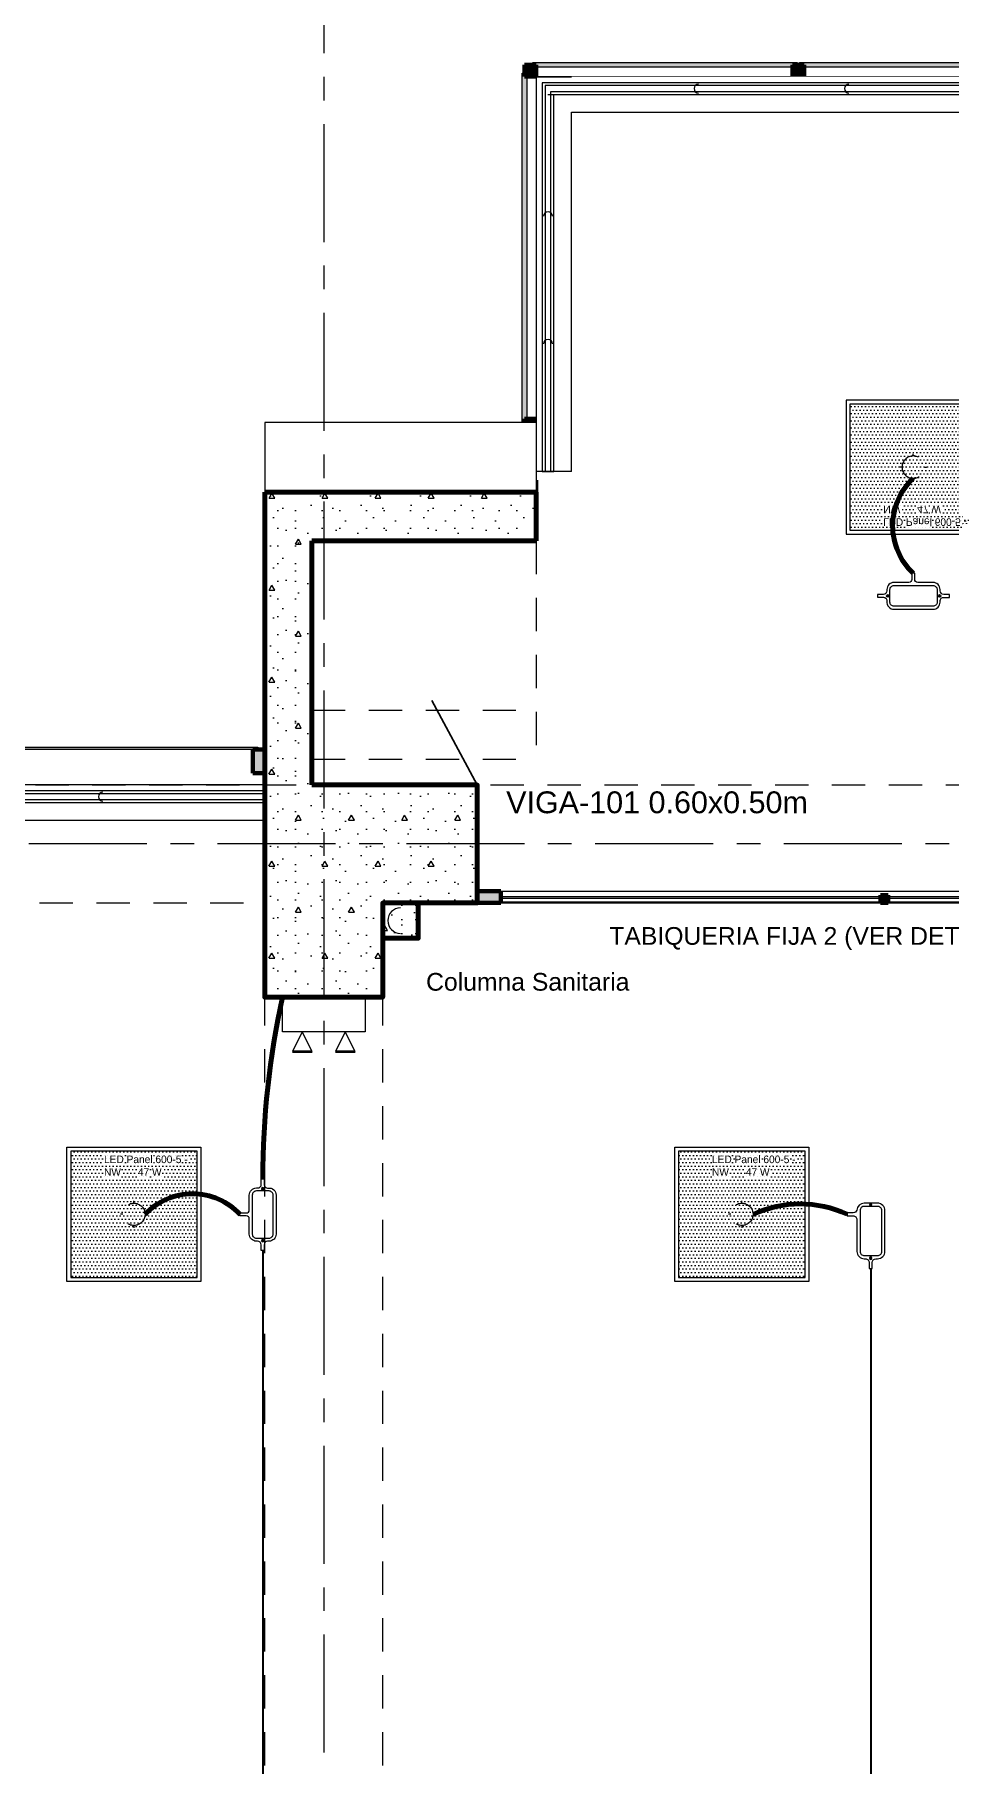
# Model space of a CAD drawing. Header units: inches. Extents: x -38 to 5698, y -33 to 92.
# Drawn here: x 292.59 to 296.47, y 35.75 to 43.08 of the extents above; entities that cross this region are included whole.
import ezdxf
from ezdxf.lldxf.tags import DXFTag

# ---------------------------------------------------------------- set-up
doc = ezdxf.new("R2010")
doc.units = ezdxf.units.IN
doc.header["$MEASUREMENT"] = 0
doc.set_wipeout_variables(frame=1)
for name, pattern in [('CONTINUA', [0]), ('DASHED', [0.75, 0.5, -0.25]), ('Hidden Line', [0.195611, 0.141111, -0.0545]), ('Línea Oculta', [0.195611, 0.141111, -0.0545]), ('Punto & Raya', [0.65, 0.5, -0.075, 0, -0.075]), ('Wipeout_Contour', [1, 0, -1])]:
    doc.linetypes.add(name, pattern=pattern)
for name, color, linetype, lineweight in [('00_IE_Luminarias', 6, 'Continuous', 30), ('ALUMBRADO_CONDUIT', 30, 'CONDUIT1', 30), ('Bancas', 1, 'Continuous', 13), ('CABLEADO EXT.', 3, 'PVCSUBT', 30), ('Luminarias', 5, 'Continuous', 20), ('pulsador', 4, 'Continuous', 40), ('Simb_Alumbrado', 140, 'CONTINUA', 30)]:
    doc.layers.add(name, color=color, linetype=linetype, lineweight=lineweight)
for name, color, linetype in [('02 _ ARQ _ ALB _ Ejes Generales', 7, 'Continuous'), ('02 _ ARQ _ ZON _ Espacio.3D', 7, 'Continuous'), ('08 _ STR _ EXT _ 06 Columnas', 7, 'Continuous'), ('08 _ STR _ EXT _ 08 Placas Inclinadas', 7, 'Continuous'), ('08 _ STR _ EXT _ 09 Vigas', 7, 'Continuous'), ('Acabado - Muros', 7, 'Continuous'), ('Estructura - 04 MURO', 7, 'Continuous'), ('Estructura - Carga', 7, 'Continuous'), ('Interior - Escaleras & Barandillas', 7, 'Continuous'), ('MEP - HVAC', 7, 'Continuous'), ('Notas - Etiquetas', 251, 'Continuous')]:
    doc.layers.add(name, color=color, linetype=linetype)
doc.styles.add('Estilo_Generado_4', font='swisse.ttf')
doc.styles.add('{18b73a54-fa43-428c-adcb-c1c7bbdf2c84}', font='Simplex.shx')
tags = doc.linetypes.add('CONDUIT', pattern='A,1.5,-0.210535,["con",{18b73a54-fa43-428c-adcb-c1c7bbdf2c84},S=0.2,R=0,X=0,Y=-0.065594],-0.702384', length=2.412919).pattern_tags.tags
tags[6] = DXFTag(74, 10)
tags = doc.linetypes.add('CONDUIT1', pattern='A,1,-0.19772,["con",{18b73a54-fa43-428c-adcb-c1c7bbdf2c84},S=0.2,R=0,X=0,Y=-0.065594],-0.593642', length=1.791362).pattern_tags.tags
tags[6] = DXFTag(74, 10)
tags = doc.linetypes.add('PVCSUBT', pattern='A,0.6,-0.3,0.6,-0.075691,["PVC",Standard,S=0.2,R=0,X=0,Y=-0.093724],-0.621005', length=2.196696).pattern_tags.tags
tags[10] = DXFTag(74, 10)
pattern_1 = [(0, (277.50004, 6e-09), (0, 0.3897114), [0.024375, -0.200625]), (0, (277.61254, 0.19486), (0, 0.3897114), [0.024375, -0.200625]), (60, (277.50004, 6e-09), (-0.3375, 0.1948557), [0.024375, -0.200625]), (60, (277.72504, 6e-09), (-0.3375, 0.1948557), [0.024375, -0.200625]), (120, (277.5244, 6e-09), (0.3375, 0.1948557), [0.024375, -0.200625]), (120, (277.7494, 6e-09), (0.3375, 0.1948557), [0.024375, -0.200625]), (0, (277.50004, 0.0375), (0, 0.075), [0, -0.075, 0, -0.1125]), (45, (277.53754, 0.0375), (-0.05303301, 0.05303301), [0, -0.05625, 0, -0.09375])]
pattern_2 = [(0, (277.500038, 6e-09), (0, 0.030000001), [])]

# ---------------------------------------------------------------- blocks, each defined once
blk = doc.blocks.new('*U270')
at = {"layer": 'Luminarias', "linetype": 'DASHED', "lineweight": 0, "ltscale": 0.05}
blk.add_lwpolyline([(0, -0.0045), (0, 0.0045)], dxfattribs=at)
blk = doc.blocks.new('*U271')
at = {"color": 0, "linetype": 'ByBlock', "lineweight": -2, "transparency": 16777216}
for p, rotation in [((-0.05, 0), 90), ((0, -0.05), 180), ((0.05, 0), 269.9999999999999)]:
    blk.add_blockref('*U270', p, dxfattribs=dict(at, rotation=rotation))
blk.add_blockref('*U270', (0, 0.05), dxfattribs=at)
blk = doc.blocks.new('PANEL LED 50W')
at = {"layer": 'Luminarias'}
h = blk.add_hatch(dxfattribs=at)
h.set_pattern_fill('DOTS', color=4, scale=0.009097)
h.set_pattern_definition([(0, (0, -2e-14), (0.0072206, 0.01444116), [0, -0.01444116])])
h.paths.add_polyline_path([(-0.2574, -0.2574), (0.2574, -0.2574), (0.2574, 0.2574), (-0.2574, 0.2574)])
h.paths.add_polyline_path([(-0.1296, 0.0974), (0.1849, 0.0974), (0.1849, 0.2469), (-0.1296, 0.2469)], flags=24)
at = {"layer": 'Luminarias', "color": 4, "lineweight": 0}
for points in [[(-0.2729, 0.2729), (0.2729, 0.2729), (0.2729, -0.2729), (-0.2729, -0.2729)], [(-0.2574, -0.2574), (0.2574, -0.2574), (0.2574, 0.2574), (-0.2574, 0.2574)]]:
    blk.add_lwpolyline(points, close=True, dxfattribs=at)
at = {"layer": 'Luminarias', "color": 4, "linetype": 'DASHED', "lineweight": 0, "ltscale": 0.01}
blk.add_circle((0, 0), 0.0455, dxfattribs=at)
at = {"color": 4}
blk.add_blockref('*U271', (0, 0), dxfattribs=at)
at = {"layer": 'Luminarias', "color": 4, "insert": (-0.1218, 0.2392), "char_height": 0.030929, "width": 0.382855, "attachment_point": 1}
blk.add_mtext('{\\Ftxt|c0;LED Panel 600-5 - NW      47 W}', dxfattribs=at)
blk = doc.blocks.new('lumin 47')
at = {"layer": 'ALUMBRADO_CONDUIT', "xscale": 1.041283452965173, "yscale": 1.041283452965173, "zscale": 1.041283452965173}
blk.add_blockref('PANEL LED 50W', (-76.251, 24.2433), dxfattribs=at)
blk = doc.blocks.new('CAJA OVAL TIPO L')
at = {"layer": 'Simb_Alumbrado', "lineweight": 13}
blk.add_lwpolyline([(-0.0491, -0.079), (-0.0491, -0.0343, -0.380413), (-0.0258, -0.0088), (-0.0258, -0.0088, 0.341426), (-0.0164, 0.0033), (-0.0164, 0.0236), (-0.0063, 0.0236), (-0.0063, 0.0033, 0.414214), (0.0063, -0.0092), (0.1138, -0.0092, -0.414214), (0.1388, -0.0343), (0.1388, -0.0382, 0.414214), (0.1513, -0.0508), (0.1716, -0.0508), (0.1716, -0.0609), (0.1513, -0.0609, 0.414214), (0.1388, -0.0734), (0.1388, -0.079, -0.414214), (0.1138, -0.104), (-0.0241, -0.104, -0.414214), (-0.0491, -0.079, 0.414214)], format="xyb", dxfattribs=at)
for points in [[(-0.0483, -0.0558), (-0.0395, -0.0558)], [(-0.0439, -0.0514), (-0.0439, -0.0602)], [(0.1323, -0.0558), (0.1411, -0.0558)], [(0.1367, -0.0514), (0.1367, -0.0602)]]:
    blk.add_lwpolyline(points, dxfattribs=at)
blk.add_lwpolyline([(-0.0241, -0.0199), (0.1138, -0.0199, -0.414214), (0.1282, -0.0343), (0.1282, -0.079, -0.414214), (0.1138, -0.0934), (-0.0241, -0.0934, -0.414214), (-0.0384, -0.079), (-0.0384, -0.0343, -0.414214)], format="xyb", close=True, dxfattribs=at)
for centre in [(-0.0439, -0.0558), (0.1367, -0.0558)]:
    blk.add_circle(centre, 0.00438, dxfattribs=at)
blk = doc.blocks.new('oval t')
at = {"layer": 'Simb_Alumbrado', "lineweight": 13}
blk.add_lwpolyline([(0.0141, 0.0102, -0.414214), (0.0041, 0.0202), (0.0041, 0.0416), (-0.0056, 0.0416), (-0.0056, 0.0202, -0.414214), (-0.0156, 0.0102), (-0.0659, 0.0102, 0.414214), (-0.0899, -0.0138), (-0.0899, -0.0183, -0.414214), (-0.1019, -0.0303), (-0.1213, -0.0303), (-0.1213, -0.04), (-0.1016, -0.04, -0.451917), (-0.0897, -0.0535, 0.451917), (-0.0659, -0.0805), (0.0659, -0.0805, 0.414214), (0.0899, -0.0566), (0.0899, -0.0512, -0.398753), (0.1019, -0.0401), (0.1213, -0.0401), (0.1213, -0.0304), (0.1019, -0.0304, -0.368669), (0.0899, -0.0176), (0.0899, -0.0138, 0.414214), (0.0659, 0.0102), (0.0141, 0.0102)], format="xyb", dxfattribs=at)
blk.add_lwpolyline([(-0.0659, 0), (0.0659, 0, -0.414214), (0.0797, -0.0138), (0.0797, -0.0566, -0.414214), (0.0659, -0.0703), (-0.0659, -0.0703, -0.414214), (-0.0797, -0.0566), (-0.0797, -0.0138, -0.414214)], format="xyb", close=True, dxfattribs=at)
for points in [[(-0.0911, -0.0352), (-0.0828, -0.0352)], [(-0.0869, -0.031), (-0.0869, -0.0394)], [(0.0837, -0.0352), (0.0921, -0.0352)], [(0.0879, -0.031), (0.0879, -0.0394)]]:
    blk.add_lwpolyline(points, dxfattribs=at)
for centre in [(-0.0869, -0.0352), (0.0879, -0.0352)]:
    blk.add_circle(centre, 0.00419, dxfattribs=at)
blk = doc.blocks.new('luz de emergencia')
at = {"color": 5, "lineweight": 40}
for p, q in [((164.1493, 48.9365, -0.0001), (164.2333, 48.9365, -0.0001)), ((164.3313, 48.9365, -0.0001), (164.4153, 48.9365, -0.0001))]:
    blk.add_line(p, q, dxfattribs=at)
at = {"layer": '00_IE_Luminarias', "color": 5, "linetype": 'Continuous', "lineweight": 13}
for p, q in [((164.1913, 49.0205, -0.0001), (164.1493, 48.9365, -0.0001)), ((164.2333, 48.9365, -0.0001), (164.1913, 49.0205, -0.0001)), ((164.3733, 49.0205, -0.0001), (164.3313, 48.9365, -0.0001)), ((164.4153, 48.9365, -0.0001), (164.3733, 49.0205, -0.0001))]:
    blk.add_line(p, q, dxfattribs=at)
at = {"layer": '00_IE_Luminarias', "color": 5, "linetype": 'Continuous', "lineweight": 13, "elevation": -0.0001}
blk.add_lwpolyline([(164.4573, 49.0205), (164.1073, 49.0205), (164.1073, 49.1666), (164.4573, 49.1665)], close=True, dxfattribs=at)

msp = doc.modelspace()

# ---------------------------------------------------------------- hatches: boundary and pattern name
at = {"layer": '08 _ STR _ EXT _ 08 Placas Inclinadas', "linetype": 'Continuous', "lineweight": 9}
h = msp.add_hatch(dxfattribs=at)
h.set_pattern_fill('HORMIGÓN_EN_MASA_0002', style=0, pattern_type=2)
h.set_pattern_definition(pattern_1)
h.paths.add_polyline_path([(293.5699, 40.9334), (293.5699, 39.9), (293.7699, 39.9), (293.7699, 40.009), (293.6403, 40.9334)])
h = msp.add_hatch(dxfattribs=at)
h.set_pattern_fill('HORMIGÓN_EN_MASA_0002', style=0, pattern_type=2)
h.set_pattern_definition(pattern_1)
h.paths.add_polyline_path([(293.7699, 40.9334), (293.6403, 40.9334), (293.7409, 40.216), (293.7699, 40.216)])
at = {"layer": 'Acabado - Muros', "linetype": 'Continuous', "lineweight": 0}
for points in [[(294.7201, 42.901), (294.7201, 42.951), (294.6701, 42.951), (294.6701, 42.901)], [(295.856, 42.901), (295.856, 42.951), (295.806, 42.951), (295.806, 42.901)], [(294.7201, 41.451), (294.6701, 41.451), (294.6701, 41.401), (294.7201, 41.401)], [(294.7201, 41.1917), (294.6701, 41.1917), (294.6701, 41.14), (294.7201, 41.14)], [(293.5199, 39.95), (293.5699, 39.95), (293.5699, 40.05), (293.5199, 40.05)]]:
    msp.add_hatch(color=254, dxfattribs=at).paths.add_polyline_path(points)
at = {"layer": 'Acabado - Muros', "linetype": 'Continuous', "lineweight": 9}
for points in [[(295.826, 42.961), (294.7051, 42.961), (294.7051, 42.941), (295.826, 42.941)], [(297.326, 42.961), (295.836, 42.961), (295.836, 42.941), (297.326, 42.941)], [(294.6601, 42.916), (294.6601, 41.436), (294.6801, 41.436), (294.6801, 42.916)], [(294.6601, 41.416), (294.6601, 41.1762), (294.6801, 41.1762), (294.6801, 41.416)], [(293.5399, 40.06), (292.45, 40.06), (292.45, 40.05), (293.5399, 40.05)]]:
    msp.add_hatch(color=250, dxfattribs=at).paths.add_polyline_path(points)
at = {"layer": 'Estructura - Carga', "linetype": 'Continuous', "lineweight": 13}
h = msp.add_hatch(dxfattribs=at)
h.set_pattern_fill('HORMIGÓN_ARMADO_0002', color=251, style=0, pattern_type=2)
h.set_pattern_definition([(0, (277.50004, 6e-09), (0, 0.3117692), [0.03, -0.15]), (0, (277.59004, 0.1559), (0, 0.3117692), [0.03, -0.15]), (60, (277.50004, 6e-09), (-0.27, 0.1558846), [0.03, -0.15]), (60, (277.68004, 6e-09), (-0.27, 0.1558846), [0.03, -0.15]), (120, (277.53004, 6e-09), (0.27, 0.1558846), [0.03, -0.15]), (120, (277.71004, 6e-09), (0.27, 0.1558846), [0.03, -0.15]), (0, (277.50004, 0.03), (0, 0.06), [0, -0.06, 0, -0.09]), (45, (277.53004, 0.03), (-0.04242641, 0.04242641), [0, -0.045, 0, -0.075])])
h.paths.add_polyline_path([(294.07, 39.25), (294.22, 39.25), (294.22, 39.4), (294.07, 39.4)])

# ---------------------------------------------------------------- linework, layer by layer
msp.add_line((294.4699, 39.9), (294.2775, 40.2575))
at = {"layer": '02 _ ARQ _ ALB _ Ejes Generales', "color": 251, "linetype": 'Punto & Raya', "lineweight": 13}
msp.add_line((333.07, 39.65), (282.3454, 39.65), dxfattribs=at)
at = {"layer": '02 _ ARQ _ ZON _ Espacio.3D', "color": 254, "linetype": 'Continuous', "lineweight": 0, "flags": 128}
msp.add_lwpolyline([(293.7699, 39.9), (294.4699, 39.9), (294.4699, 39.45), (300.17, 39.45), (300.17, 39.9), (300.87, 39.9), (300.87, 40.9334), (299.92, 40.9334), (299.92, 42.9), (294.72, 42.9), (294.72, 40.9334), (293.7699, 40.9334)], close=True, dxfattribs=at)
msp.add_lwpolyline([(304.67, 29.75), (304.67, 39.7505), (301.07, 39.7505), (301.07, 39), (300.57, 39), (300.57, 39.4), (294.07, 39.4), (294.0699, 39), (293.5699, 39), (293.5698, 39.7505), (288.77, 39.7505), (288.7701, 39.4), (287.07, 39.4), (287.07, 37.7), (286.72, 37.7), (286.72, 33.75)], dxfattribs=at)
at = {"layer": '08 _ STR _ EXT _ 08 Placas Inclinadas', "color": 7, "linetype": 'Continuous', "lineweight": 80}
msp.add_line((293.7699, 40.9334), (294.72, 40.9334), dxfattribs=at)
at = {"layer": '08 _ STR _ EXT _ 08 Placas Inclinadas', "color": 251, "linetype": 'Línea Oculta', "lineweight": 13}
for p, q in [((294.72, 40.9334), (294.72, 40.009)), ((293.7699, 40.216), (294.72, 40.216))]:
    msp.add_line(p, q, dxfattribs=at)
at = {"layer": '08 _ STR _ EXT _ 08 Placas Inclinadas', "color": 7, "linetype": 'Continuous', "lineweight": 80, "flags": 128}
msp.add_lwpolyline([(293.7699, 39.9), (293.7699, 40.9334)], dxfattribs=at)
at = {"layer": '08 _ STR _ EXT _ 08 Placas Inclinadas', "color": 251, "linetype": 'Línea Oculta', "lineweight": 13, "flags": 128}
msp.add_lwpolyline([(293.7699, 40.009), (294.72, 40.009)], dxfattribs=at)
at = {"layer": '08 _ STR _ EXT _ 09 Vigas', "color": 251, "linetype": 'Hidden Line', "lineweight": 13}
for p, q in [((287.07, 39.4), (293.57, 39.4)), ((293.57, 30.2), (293.57, 39.4)), ((294.07, 30.2), (294.07, 39.4)), ((294.07, 39.4), (300.57, 39.4))]:
    msp.add_line(p, q, dxfattribs=at)
at = {"layer": 'Acabado - Muros', "color": 7, "linetype": 'Continuous', "lineweight": 60}
for p, q in [((294.7201, 42.951), (294.6701, 42.951)), ((294.6701, 42.951), (294.6701, 42.901)), ((294.7201, 42.951), (294.7201, 42.901)), ((295.856, 42.951), (295.806, 42.951)), ((295.806, 42.951), (295.806, 42.901)), ((295.856, 42.951), (295.856, 42.901)), ((294.7201, 42.901), (294.6701, 42.901)), ((295.856, 42.901), (295.806, 42.901)), ((294.7201, 41.451), (294.6701, 41.451)), ((294.6701, 41.451), (294.6701, 41.401)), ((294.7201, 41.451), (294.7201, 41.401)), ((294.7201, 41.401), (294.6701, 41.401)), ((294.6701, 41.1917), (294.6701, 41.14)), ((294.7201, 41.1917), (294.6701, 41.1917)), ((294.7201, 41.1917), (294.7201, 41.14)), ((294.7201, 41.14), (294.6701, 41.14)), ((293.5199, 40.05), (293.5199, 39.95)), ((293.5699, 40.05), (293.5199, 40.05)), ((293.5699, 40.05), (293.5699, 39.95)), ((293.5699, 39.95), (293.5199, 39.95)), ((294.4699, 39.45), (294.4699, 39.4))]:
    msp.add_line(p, q, dxfattribs=at)
at = {"layer": 'Acabado - Muros', "color": 7, "linetype": 'Continuous', "lineweight": 13, "flags": 128}
for points in [[(295.826, 42.961), (295.826, 42.941), (294.7051, 42.941), (294.7051, 42.961)], [(297.326, 42.961), (297.326, 42.941), (295.836, 42.941), (295.836, 42.961)], [(294.6601, 42.916), (294.6801, 42.916), (294.6801, 41.436), (294.6601, 41.436)], [(294.6601, 41.416), (294.6801, 41.416), (294.6801, 41.1762), (294.6601, 41.1762)], [(293.5399, 40.06), (293.5399, 40.05), (292.45, 40.05), (292.45, 40.06)]]:
    msp.add_lwpolyline(points, close=True, dxfattribs=at)
at = {"layer": 'ALUMBRADO_CONDUIT', "color": 30, "lineweight": 30, "ltscale": 0.4, "true_color": 0xf26722}
for p, q in [((293.5612, 37.9273), (293.5612, 34.9147)), ((296.1374, 37.851), (296.1374, 34.9147))]:
    msp.add_line(p, q, dxfattribs=at)
at = {"layer": 'CABLEADO EXT.', "color": 3, "lineweight": 80}
for centre, radius, start, end in [((296.5051, 40.998), 0.2747, 132.972, 227.028), ((297.1902, 38.2247), 3.6291, 167.66398, 179.89159), ((293.2639, 37.8932), 0.2747, 42.972, 137.028), ((295.8392, 37.6481), 0.4764, 65.37023, 114.84937)]:
    msp.add_arc(centre, radius, start, end, dxfattribs=at)
at = {"layer": 'Estructura - Carga', "color": 7, "linetype": 'Continuous', "lineweight": 80, "flags": 128}
msp.add_lwpolyline([(294.07, 39.25), (294.22, 39.25), (294.22, 39.4), (294.07, 39.4)], close=True, dxfattribs=at)
at = {"layer": 'MEP - HVAC', "color": 7, "linetype": 'Continuous', "lineweight": 13, "flags": 128}
msp.add_lwpolyline([(294.145, 39.379, 1), (294.145, 39.271)], format="xyb", dxfattribs=at)

# ---------------------------------------------------------------- block references
at = {"xscale": -1, "rotation": 180}
msp.add_blockref('lumin 47', (372.5688, 65.4896), dxfattribs=at)
for p in [(369.2664, 13.8372), (371.8426, 13.8372)]:
    msp.add_blockref('lumin 47', p)
at = {"layer": 'ALUMBRADO_CONDUIT', "linetype": 'CONDUIT', "lineweight": 30, "xscale": -1.253906979044094, "yscale": 1.253906979044094, "zscale": 1.253906979044094, "rotation": 90}
msp.add_blockref('CAJA OVAL TIPO L', (296.0674, 38.0662), dxfattribs=at)
at = {"layer": 'Bancas', "color": 252, "true_color": 0x939598, "xscale": 1.253906979044094, "yscale": 1.253906979044094, "zscale": 1.253906979044094}
msp.add_blockref('oval t', (296.3189, 40.7448), dxfattribs=at)
at = {"layer": 'Bancas', "color": 252, "true_color": 0x939598, "xscale": -1.253906979044094, "yscale": 1.253906979044094, "zscale": 1.253906979044094, "rotation": 90}
msp.add_blockref('oval t', (293.517, 38.0794), dxfattribs=at)
at = {"layer": 'pulsador', "color": 4, "lineweight": 40, "rotation": 0.0009160475198654125}
msp.add_blockref('luz de emergencia', (129.5384, -10.1692, 0.0001), dxfattribs=at)

# ---------------------------------------------------------------- texts
at = {"layer": 'Notas - Etiquetas', "color": 8, "linetype": 'Continuous', "lineweight": 13, "insert": (294.5928, 39.8724), "char_height": 0.0925, "attachment_point": 1, "style": 'Estilo_Generado_4'}
msp.add_mtext('\\A1;{\\pql;\\fSwis721 Ex BT|b0|i0|c0|p34;VIGA-101\\fSwis721 Ex BT|b0|i0|c0|p34; \\fSwis721 Ex BT|b0|i0|c0|p34;0.60\\fSwis721 Ex BT|b0|i0|c0|p34;x\\fSwis721 Ex BT|b0|i0|c0|p34;0.50\\fSwis721 Ex BT|b0|i0|c0|p34;m}', dxfattribs=at)
at = {"layer": 'Notas - Etiquetas', "color": 8, "linetype": 'Continuous', "lineweight": 13, "insert": (295.0297, 39.2487), "char_height": 0.075, "attachment_point": 4, "rotation": 359.99994, "style": 'Estilo_Generado_4'}
msp.add_mtext('\\A1;{\\pql;\\fSwis721 Ex BT|b0|i0|c0|p34;TABIQUERIA FIJA 2 (VER DETALLE)\\fSwis721 Ex BT|b0|i0|c0|p34; }', dxfattribs=at)
at = {"layer": 'Notas - Etiquetas', "color": 8, "linetype": 'Continuous', "lineweight": 35, "insert": (294.2533, 39.0651), "char_height": 0.075, "attachment_point": 4, "style": 'Estilo_Generado_4'}
msp.add_mtext('\\A1;{\\pql;\\fSwis721 Ex BT|b0|i0|c0|p34;Columna Sanitaria}', dxfattribs=at)

# ---------------------------------------------------------------- wipeouts: each hides what was drawn before it
at = {"color": 254, "linetype": 'Wipeout_Contour', "lineweight": 0, "ltscale": 7286.324196}
msp.add_wipeout([(293.5699, 41.1405), (293.6112, 41.1405), (293.5699, 41.4352)], dxfattribs=at).dxf.layer = '08 _ STR _ EXT _ 08 Placas Inclinadas'

# ---------------------------------------------------------------- next in the draw order: hatches: boundary and pattern name
at = {"layer": '08 _ STR _ EXT _ 08 Placas Inclinadas', "linetype": 'Continuous', "lineweight": 9}
h = msp.add_hatch(dxfattribs=at)
h.set_pattern_fill('HORMIGÓN_EN_MASA_0002', style=0, pattern_type=2)
h.set_pattern_definition(pattern_1)
h.paths.add_polyline_path([(293.6403, 40.9334), (293.6112, 41.1405), (293.5699, 41.1405), (293.5699, 40.9334)])

# ---------------------------------------------------------------- next in the draw order: wipeouts: each hides what was drawn before it
at = {"color": 254, "linetype": 'Wipeout_Contour', "lineweight": 0, "ltscale": 14582.893562}
msp.add_wipeout([(294.5699, 39.45), (294.5699, 39.4), (296.1785, 39.4), (296.1785, 39.433), (296.195, 39.433), (296.195, 39.45)], dxfattribs=at).dxf.layer = 'Acabado - Muros'
at = {"color": 254, "linetype": 'Wipeout_Contour', "lineweight": 0, "ltscale": 7289.133781}
msp.add_wipeout([(294.72, 42.9), (294.87, 42.75), (294.87, 42.9)], dxfattribs=at).dxf.layer = 'Estructura - 04 MURO'
at = {"color": 254, "linetype": 'Wipeout_Contour', "lineweight": 0, "ltscale": 9704.695861}
msp.add_wipeout([(293.5699, 39.9), (288.7701, 39.9), (288.7701, 39.75), (293.5699, 39.75)], dxfattribs=at).dxf.layer = 'Estructura - 04 MURO'

# ---------------------------------------------------------------- next in the draw order: hatches: boundary and pattern name
at = {"layer": '08 _ STR _ EXT _ 06 Columnas', "linetype": 'Continuous', "lineweight": 9}
h = msp.add_hatch(dxfattribs=at)
h.set_pattern_fill('HORMIGÓN_EN_MASA_0002', style=0, pattern_type=2)
h.set_pattern_definition(pattern_1)
h.paths.add_polyline_path([(293.5699, 39), (294.0699, 39), (294.0699, 39.4), (294.4699, 39.4), (294.4699, 39.9), (293.7699, 39.9), (293.7699, 39.75), (293.5699, 39.75)])
h = msp.add_hatch(dxfattribs=at)
h.set_pattern_fill('HORMIGÓN_EN_MASA_0002', style=0, pattern_type=2)
h.set_pattern_definition(pattern_1)
h.paths.add_polyline_path([(293.5699, 39.9), (293.7699, 39.75), (293.7699, 39.9)])
h = msp.add_hatch(dxfattribs=at)
h.set_pattern_fill('HORMIGÓN_EN_MASA_0002', style=0, pattern_type=2)
h.set_pattern_definition(pattern_1)
h.paths.add_polyline_path([(293.7699, 39.75), (293.5699, 39.9), (293.5699, 39.75)])

# ---------------------------------------------------------------- next in the draw order: linework, layer by layer
at = {"layer": '08 _ STR _ EXT _ 06 Columnas', "color": 7, "linetype": 'Continuous', "lineweight": 80, "flags": 128}
msp.add_lwpolyline([(293.5699, 39.9), (293.5699, 39), (294.0699, 39), (294.0699, 39.4), (294.4699, 39.4), (294.4699, 39.9), (293.7699, 39.9)], dxfattribs=at)
at = {"layer": '08 _ STR _ EXT _ 09 Vigas', "color": 251, "linetype": 'Hidden Line', "lineweight": 13}
msp.add_line((286.57, 39.9), (329.07, 39.9), dxfattribs=at)
at = {"layer": 'Estructura - 04 MURO', "color": 7, "linetype": 'Continuous', "lineweight": 13, "flags": 128}
for points in [[(293.5699, 39.9), (288.7701, 39.9)], [(288.7701, 39.75), (293.5699, 39.75)]]:
    msp.add_lwpolyline(points, dxfattribs=at)
at = {"layer": 'Interior - Escaleras & Barandillas', "color": 161, "linetype": 'Continuous', "lineweight": 13, "flags": 128}
msp.add_lwpolyline([(288.7701, 39.875), (288.7701, 39.825), (293.5699, 39.825), (293.5699, 39.875)], close=True, dxfattribs=at)
for points in [[(293.5699, 39.8625), (288.7701, 39.8625)], [(288.7701, 39.8375), (293.5699, 39.8375)]]:
    msp.add_lwpolyline(points, dxfattribs=at)
msp.add_lwpolyline([(292.8842, 39.8688, 1), (292.8842, 39.8313)], format="xyb", dxfattribs=at)

# ---------------------------------------------------------------- next in the draw order: wipeouts: each hides what was drawn before it
at = {"color": 254, "linetype": 'Wipeout_Contour', "lineweight": 0, "ltscale": 9716.697254}
msp.add_wipeout([(294.72, 41.4352), (293.5699, 41.4352), (293.6112, 41.1405), (294.72, 41.1405)], dxfattribs=at).dxf.layer = '08 _ STR _ EXT _ 08 Placas Inclinadas'
at = {"color": 254, "linetype": 'Wipeout_Contour', "lineweight": 0, "ltscale": 14592.472749}
msp.add_wipeout([(296.195, 39.45), (296.195, 39.433), (296.2115, 39.433), (296.2115, 39.4), (298.345, 39.4), (298.345, 39.45)], dxfattribs=at).dxf.layer = 'Acabado - Muros'

# ---------------------------------------------------------------- next in the draw order: hatches: boundary and pattern name
at = {"layer": '08 _ STR _ EXT _ 08 Placas Inclinadas', "linetype": 'Continuous', "lineweight": 9}
h = msp.add_hatch(dxfattribs=at)
h.set_pattern_fill('HORMIGÓN_EN_MASA_0002', style=0, pattern_type=2)
h.set_pattern_definition(pattern_1)
h.paths.add_polyline_path([(293.7699, 41.1405), (293.6112, 41.1405), (293.6403, 40.9334), (293.7699, 40.9334)])
h = msp.add_hatch(dxfattribs=at)
h.set_pattern_fill('HORMIGÓN_EN_MASA_0002', style=0, pattern_type=2)
h.set_pattern_definition(pattern_1)
h.paths.add_polyline_path([(293.7699, 40.9334), (294.72, 40.9334), (294.72, 41.1405), (293.7699, 41.1405)])

# ---------------------------------------------------------------- next in the draw order: linework, layer by layer
at = {"layer": '02 _ ARQ _ ALB _ Ejes Generales', "color": 251, "linetype": 'Punto & Raya', "lineweight": 13}
msp.add_line((293.82, 45.9), (293.82, 2.05), dxfattribs=at)
at = {"layer": '08 _ STR _ EXT _ 08 Placas Inclinadas', "color": 7, "linetype": 'Continuous', "lineweight": 80}
for p, q in [((294.72, 41.1405), (293.5699, 41.1405)), ((293.5699, 41.1405), (293.5699, 39.9))]:
    msp.add_line(p, q, dxfattribs=at)
at = {"layer": '08 _ STR _ EXT _ 08 Placas Inclinadas', "color": 7, "linetype": 'Continuous', "lineweight": 13, "flags": 128}
for points in [[(293.5699, 41.4352), (293.5699, 41.1405)], [(294.72, 41.4352), (293.5699, 41.4352)], [(294.72, 41.4352), (294.72, 41.1405)]]:
    msp.add_lwpolyline(points, dxfattribs=at)
at = {"layer": '08 _ STR _ EXT _ 08 Placas Inclinadas', "color": 7, "linetype": 'Continuous', "lineweight": 80, "flags": 128}
msp.add_lwpolyline([(294.72, 41.1405), (294.72, 40.9334)], dxfattribs=at)
at = {"layer": 'Acabado - Muros', "color": 251, "linetype": 'Continuous', "lineweight": 13, "flags": 128}
for points in [[(294.5699, 39.45), (298.345, 39.45)], [(294.5699, 39.4), (296.1785, 39.4)], [(296.2115, 39.4), (298.345, 39.4)]]:
    msp.add_lwpolyline(points, dxfattribs=at)

# ---------------------------------------------------------------- next in the draw order: wipeouts: each hides what was drawn before it
at = {"color": 254, "linetype": 'Wipeout_Contour', "lineweight": 0, "ltscale": 9729.098734}
msp.add_wipeout([(298.345, 39.405), (298.345, 39.425), (296.2115, 39.425), (296.2115, 39.405)], dxfattribs=at).dxf.layer = 'Acabado - Muros'
at = {"color": 254, "linetype": 'Wipeout_Contour', "lineweight": 0, "ltscale": 9719.340237}
msp.add_wipeout([(294.72, 42.75), (294.72, 41.2282), (294.87, 41.2282), (294.87, 42.75)], dxfattribs=at).dxf.layer = 'Estructura - 04 MURO'

# ---------------------------------------------------------------- next in the draw order: hatches: boundary and pattern name
at = {"layer": 'Acabado - Muros', "linetype": 'Continuous', "lineweight": 0}
h = msp.add_hatch(dxfattribs=at)
h.set_pattern_fill('CONTRACHAPADO_0002', color=254, style=0, pattern_type=2)
h.set_pattern_definition(pattern_2)
h.paths.add_polyline_path([(298.345, 39.405), (298.345, 39.425), (296.2115, 39.425), (296.2115, 39.405)])

# ---------------------------------------------------------------- next in the draw order: linework, layer by layer
at = {"layer": 'Acabado - Muros', "color": 7, "linetype": 'Continuous', "lineweight": 13, "flags": 128}
msp.add_lwpolyline([(298.345, 39.405), (298.345, 39.425), (296.2115, 39.425), (296.2115, 39.405)], close=True, dxfattribs=at)
at = {"layer": 'Estructura - 04 MURO', "color": 7, "linetype": 'Continuous', "lineweight": 13, "flags": 128}
msp.add_lwpolyline([(294.87, 41.2282), (294.72, 41.2282)], dxfattribs=at)
at = {"layer": 'Interior - Escaleras & Barandillas', "color": 161, "linetype": 'Continuous', "lineweight": 13}
msp.add_line((294.745, 41.2282), (294.795, 41.2282), dxfattribs=at)
at = {"layer": 'Interior - Escaleras & Barandillas', "color": 161, "linetype": 'Continuous', "lineweight": 13, "flags": 128}
for points in [[(294.7888, 42.3094, 1), (294.7513, 42.3094, 1)], [(294.7888, 41.7688, 1), (294.7513, 41.7688, 1)]]:
    msp.add_lwpolyline(points, format="xyb", dxfattribs=at)

# ---------------------------------------------------------------- next in the draw order: wipeouts: each hides what was drawn before it
at = {"color": 254, "linetype": 'Wipeout_Contour', "lineweight": 0, "ltscale": 7289.963381}
msp.add_wipeout([(294.72, 42.75), (294.87, 42.75), (294.72, 42.9)], dxfattribs=at).dxf.layer = 'Estructura - 04 MURO'

# ---------------------------------------------------------------- next in the draw order: linework, layer by layer
at = {"layer": 'Estructura - 04 MURO', "color": 7, "linetype": 'Continuous', "lineweight": 13, "flags": 128}
for points in [[(294.72, 42.9), (299.92, 42.9)], [(294.72, 42.9), (294.72, 41.2282)], [(294.87, 41.2282), (294.87, 42.75)]]:
    msp.add_lwpolyline(points, dxfattribs=at)
at = {"layer": 'Interior - Escaleras & Barandillas', "color": 161, "linetype": 'Continuous', "lineweight": 13}
for p, q in [((294.745, 42.875), (294.745, 41.2282)), ((294.7575, 42.8625), (294.7575, 41.2282)), ((294.7825, 41.2282), (294.7825, 42.8375)), ((294.795, 41.2282), (294.795, 42.825))]:
    msp.add_line(p, q, dxfattribs=at)

# ---------------------------------------------------------------- next in the draw order: wipeouts: each hides what was drawn before it
at = {"color": 254, "linetype": 'Wipeout_Contour', "lineweight": 0, "ltscale": 9721.483631}
msp.add_wipeout([(296.1785, 39.405), (296.1785, 39.425), (294.5699, 39.425), (294.5699, 39.405)], dxfattribs=at).dxf.layer = 'Acabado - Muros'

# ---------------------------------------------------------------- next in the draw order: hatches: boundary and pattern name
at = {"layer": 'Acabado - Muros', "linetype": 'Continuous', "lineweight": 0}
for points in [[(294.5699, 39.4), (294.5699, 39.45), (294.4699, 39.45), (294.4699, 39.4)], [(296.2115, 39.433), (296.1785, 39.433), (296.1785, 39.4), (296.2115, 39.4)]]:
    msp.add_hatch(color=254, dxfattribs=at).paths.add_polyline_path(points)
h = msp.add_hatch(dxfattribs=at)
h.set_pattern_fill('CONTRACHAPADO_0002', color=254, style=0, pattern_type=2)
h.set_pattern_definition(pattern_2)
h.paths.add_polyline_path([(296.1785, 39.405), (296.1785, 39.425), (294.5699, 39.425), (294.5699, 39.405)])

# ---------------------------------------------------------------- next in the draw order: linework, layer by layer
at = {"layer": 'Acabado - Muros', "color": 7, "linetype": 'Continuous', "lineweight": 60}
for p, q in [((294.5699, 39.45), (294.4699, 39.45)), ((294.5699, 39.45), (294.5699, 39.4)), ((296.2115, 39.433), (296.1785, 39.433)), ((296.1785, 39.433), (296.1785, 39.4)), ((296.2115, 39.433), (296.2115, 39.4)), ((294.5699, 39.4), (294.4699, 39.4)), ((296.2115, 39.4), (296.1785, 39.4))]:
    msp.add_line(p, q, dxfattribs=at)
at = {"layer": 'Acabado - Muros', "color": 7, "linetype": 'Continuous', "lineweight": 13, "flags": 128}
msp.add_lwpolyline([(296.1785, 39.405), (296.1785, 39.425), (294.5699, 39.425), (294.5699, 39.405)], close=True, dxfattribs=at)

# ---------------------------------------------------------------- next in the draw order: wipeouts: each hides what was drawn before it
at = {"color": 254, "linetype": 'Wipeout_Contour', "lineweight": 0, "ltscale": 9729.49653}
msp.add_wipeout([(299.77, 42.9), (294.87, 42.9), (294.87, 42.75), (299.77, 42.75)], dxfattribs=at).dxf.layer = 'Estructura - 04 MURO'

# ---------------------------------------------------------------- next in the draw order: linework, layer by layer
at = {"layer": 'Estructura - 04 MURO', "color": 7, "linetype": 'Continuous', "lineweight": 13, "flags": 128}
msp.add_lwpolyline([(294.87, 42.75), (299.77, 42.75)], dxfattribs=at)
at = {"layer": 'Interior - Escaleras & Barandillas', "color": 161, "linetype": 'Continuous', "lineweight": 13}
for p, q in [((299.895, 42.875), (294.745, 42.875)), ((299.8825, 42.8625), (294.7575, 42.8625)), ((294.77, 42.825), (299.845, 42.825)), ((294.7825, 42.8375), (299.8575, 42.8375))]:
    msp.add_line(p, q, dxfattribs=at)
at = {"layer": 'Interior - Escaleras & Barandillas', "color": 161, "linetype": 'Continuous', "lineweight": 13, "flags": 128}
for points in [[(295.4075, 42.8688, 1), (295.4075, 42.8313)], [(296.045, 42.8688, 1), (296.045, 42.8313)]]:
    msp.add_lwpolyline(points, format="xyb", dxfattribs=at)

doc.saveas('drawing.dxf')
